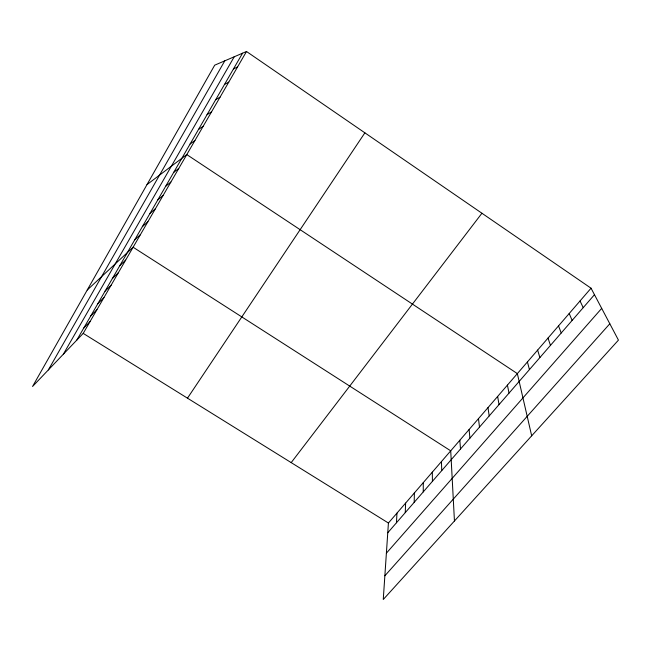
<?xml version="1.0" encoding="UTF-8"?>
<svg xmlns="http://www.w3.org/2000/svg" width="651" height="651" viewBox="0 0 651 651"><rect width="100%" height="100%" fill="white"/><g stroke="black" fill="none" stroke-linecap="round" stroke-linejoin="round"><path stroke-width="0.98" d="M423.248 491.912L423.28 482.627M414.191 502.336L414.386 492.929M405.256 512.622L405.614 503.101M396.451 522.769L396.964 513.126M591.043 288.206L388.419 523.022L383.26 599.498L618.45 340.115L591.043 288.206L246.501 51.502L214.7 65.173L32.55 386.491L83.206 333.385L246.501 51.502M48.337 369.939L224.79 60.836M63.334 354.217L234.222 56.783M76.794 340.107L242.563 53.195M187.48 398.176L364.885 132.828M291.192 462.609L481.935 213.243M387.768 532.77L594.469 294.691M386.393 553.163L601.695 308.379M384.863 575.785L609.816 323.767M83.694 328.153L90.033 321.602M90.709 316.028L96.95 309.648M97.813 303.716L103.973 297.531M105.031 291.225L111.101 285.228M112.354 278.547L118.327 272.753M119.792 265.681L125.667 260.091M87.234 290.029L133.113 247.234L450.72 450.834L454.447 520.995M134.781 239.747L140.445 234.58M142.325 226.686L147.883 221.731M149.99 213.422L155.434 208.694M157.762 199.963L163.1 195.471M165.663 186.3L170.879 182.044M173.679 172.417L178.773 168.414M147.012 184.591L186.788 154.58L517.35 373.609L531.68 435.812M190.092 144.009L194.926 140.535M198.49 129.476L203.193 126.27M207.026 114.706L211.583 111.777M215.701 99.693L220.111 97.064M224.514 84.443L228.77 82.116M233.465 68.949L237.566 66.931M83.206 333.385L388.419 523.022M580.041 300.957L583.215 307.654M569.202 313.513L572.131 320.422M558.525 325.891L561.219 332.986M548.004 338.081L550.469 345.372M537.636 350.092L539.874 357.57M527.424 361.932L529.442 369.589M507.43 385.107L509.025 393.106M497.641 396.451L499.04 404.613M487.99 407.632L489.194 415.948M478.477 418.658L479.486 427.121M469.094 429.53L469.924 438.139M459.842 440.255L460.493 449.011M441.443 461.575L441.744 470.6M432.305 472.17L432.427 481.333"/></g></svg>
